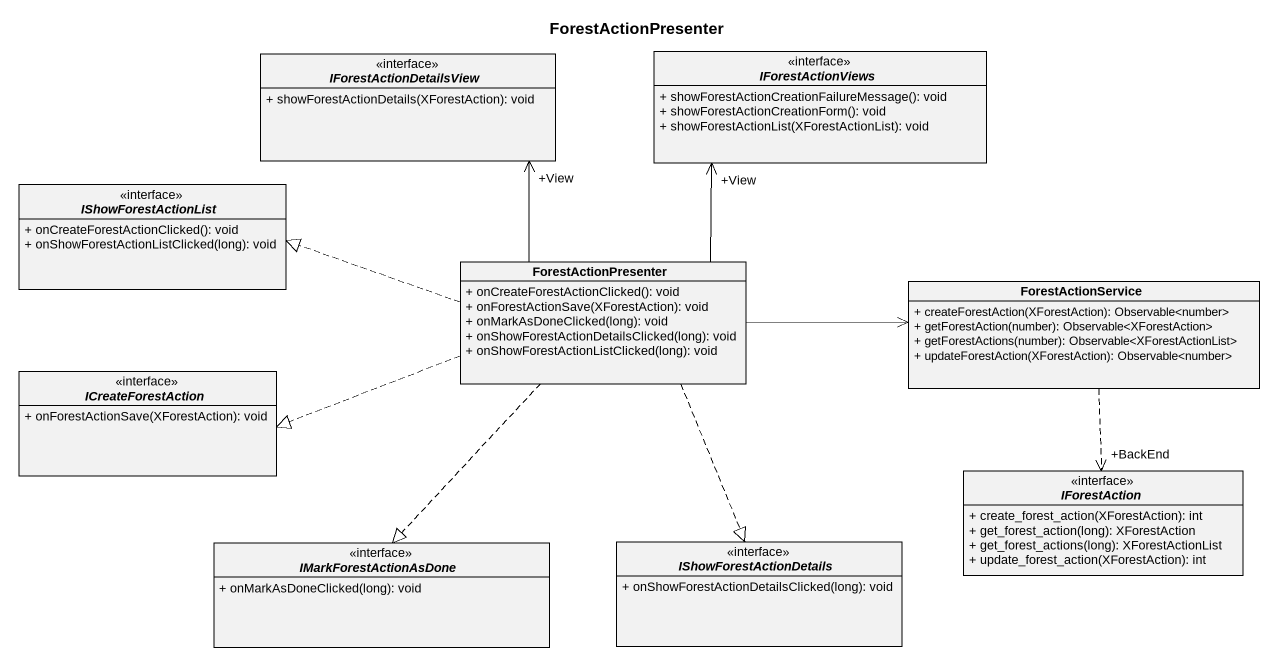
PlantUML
@startuml
title ForestActionPresenter
hide circle
hide empty members
skinparam classAttributeIconSize 0
interface IForestActionDetailsView <<interface>> {
  + showForestActionDetails(XForestAction): void
}
interface IForestActionViews <<interface>> {
  + showForestActionCreationFailureMessage(): void
  + showForestActionCreationForm(): void
  + showForestActionList(XForestActionList): void
}
interface IShowForestActionList <<interface>> {
  + onCreateForestActionClicked(): void
  + onShowForestActionListClicked(long): void
}
class ForestActionPresenter {
  + onCreateForestActionClicked(): void
  + onForestActionSave(XForestAction): void
  + onMarkAsDoneClicked(long): void
  + onShowForestActionDetailsClicked(long): void
  + onShowForestActionListClicked(long): void
}
class ForestActionService {
  + createForestAction(XForestAction): Observable<number>
  + getForestAction(number): Observable<XForestAction>
  + getForestActions(number): Observable<XForestActionList>
  + updateForestAction(XForestAction): Observable<number>
}
interface ICreateForestAction <<interface>> {
  + onForestActionSave(XForestAction): void
}
interface IForestAction <<interface>> {
  + create_forest_action(XForestAction): int
  + get_forest_action(long): XForestAction
  + get_forest_actions(long): XForestActionList
  + update_forest_action(XForestAction): int
}
interface IMarkForestActionAsDone <<interface>> {
  + onMarkAsDoneClicked(long): void
}
interface IShowForestActionDetails <<interface>> {
  + onShowForestActionDetailsClicked(long): void
}
ForestActionPresenter -up-> "+View" IForestActionDetailsView
ForestActionPresenter -up-> "+View" IForestActionViews
ForestActionPresenter .left.|> IShowForestActionList
ForestActionPresenter -right-> ForestActionService
ForestActionPresenter .left.|> ICreateForestAction
ForestActionPresenter ..|> IMarkForestActionAsDone
ForestActionPresenter ..|> IShowForestActionDetails
ForestActionService ..> "+BackEnd" IForestAction
@enduml
